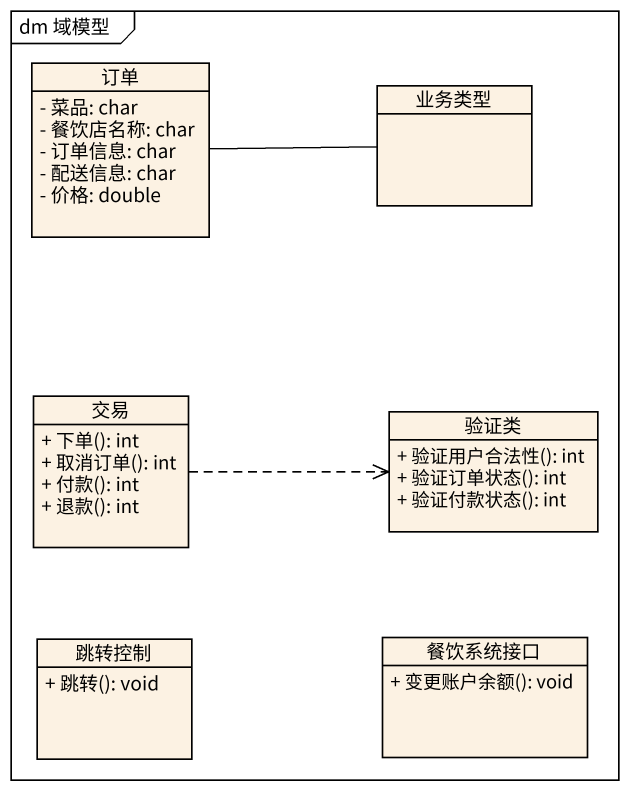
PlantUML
@startuml
mainframe dm 域模型
hide circle
hide empty members
skinparam classAttributeIconSize 0
class 订单 {
  - 菜品: char
  - 餐饮店名称: char
  - 订单信息: char
  - 配送信息: char
  - 价格: double
}
class 业务类型
class 交易 {
  + 下单(): int
  + 取消订单(): int
  + 付款(): int
  + 退款(): int
}
class 验证类 {
  + 验证用户合法性(): int
  + 验证订单状态(): int
  + 验证付款状态(): int
}
class 跳转控制 {
  + 跳转(): void
}
class 餐饮系统接口 {
  + 变更账户余额(): void
}
订单 -right- 业务类型
交易 .right.> 验证类
@enduml
